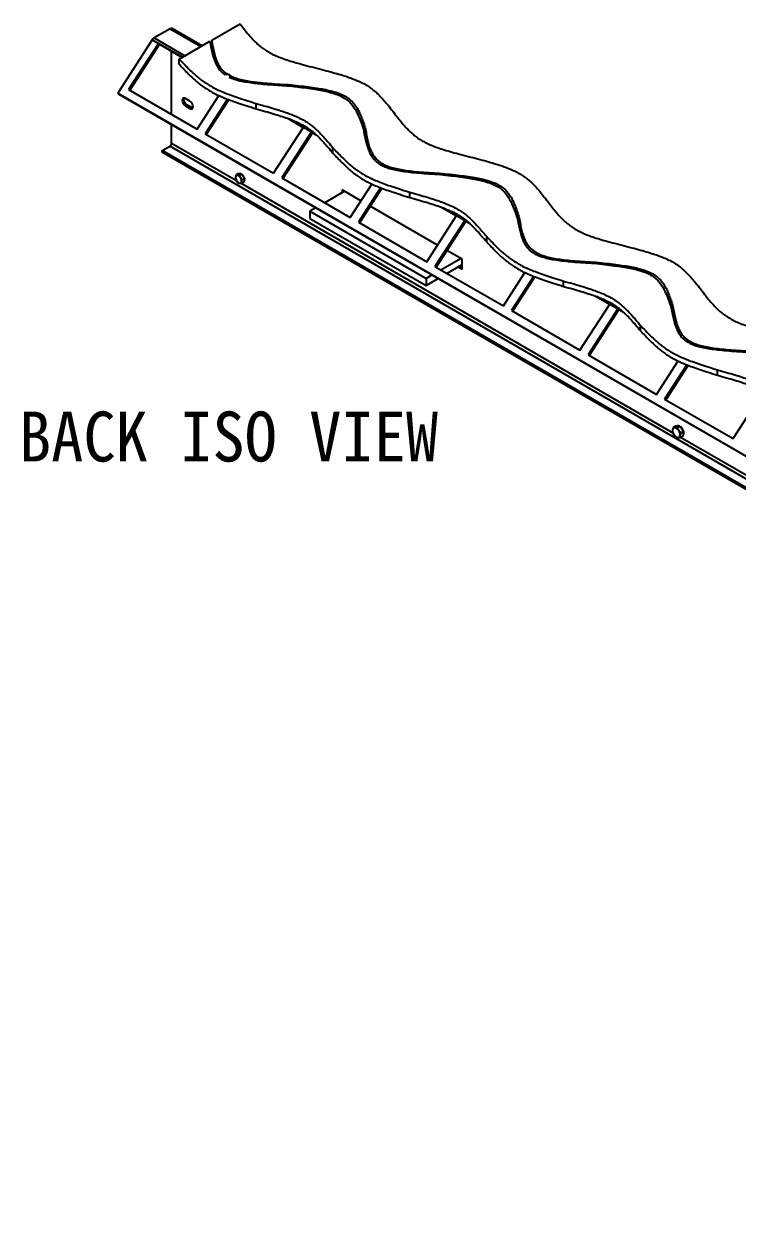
# Model space of a CAD drawing. Header units: millimetres. Extents: x 1364877 to 2662909, y 234189 to 1399913.
# Drawn here: x 1871024 to 1892463, y 285123 to 320943 of the extents above; entities that cross this region are included whole.
import ezdxf

# ---------------------------------------------------------------- set-up
doc = ezdxf.new("R2010")
doc.units = ezdxf.units.MM
doc.header["$LTSCALE"] = 5
doc.header["$MEASUREMENT"] = 0
doc.layers.add('A-CONC-LIN2', color=7, linetype='CONTINUOUS', lineweight=25)
doc.layers.add('A-XXXX-TXT2', color=3, linetype='CONTINUOUS', lineweight=25)
doc.styles.add('돋움', font='')
doc.styles.get('돋움').set_extended_font_data('DotumChe')

msp = doc.modelspace()

# ---------------------------------------------------------------- linework, layer by layer
at = {"layer": 'A-CONC-LIN2'}
for p, q in [((1875417, 320794.4), (1874942.3, 320520.4)), ((1875417, 320794.4), (1876341.3, 320260.8)), ((1876379.6, 320282.9), (1875482.4, 320800.9)), ((1876669.5, 320450.3), (1877523.7, 320943.4)), ((1874882.9, 320461.1), (1873846.5, 318858.7)), ((1875067.7, 320354.4), (1874173, 318970.9)), ((1875097.4, 320330.6), (1874205.8, 318952)), ((1874882.9, 320461.1), (1875067.7, 320354.4)), ((1874942.3, 320520.4), (1875866.6, 319986.8)), ((1875785.5, 319940), (1875067.7, 320354.4)), ((1875097.4, 320330.6), (1875067.7, 320354.4)), ((1875097.4, 320330.6), (1875779.8, 319936.7)), ((1875691.7, 319885.8), (1876616, 320419.4)), ((1876669.5, 320290.2), (1876669.5, 320450.3)), ((1875463.2, 318226.1), (1875463.2, 320119.5)), ((1875691.7, 319725.7), (1875691.7, 319885.8)), ((1876703.7, 320095.8), (1876679.8, 320109.7)), ((1876691.6, 320058.6), (1876713.6, 320045.9)), ((1877222.4, 319331), (1877222.4, 319378.9)), ((1873846.5, 318858.7), (1929212.6, 286896.5)), ((1873876.3, 318835), (1873846.5, 318858.7)), ((1873876.3, 318835), (1929242.3, 286872.8)), ((1874173, 318970.9), (1876229.6, 317783.7)), ((1878980.3, 319079.6), (1878980.3, 319116.3)), ((1876017.8, 318619.7), (1875879.2, 318699.8)), ((1875925.4, 318507.6), (1875879.2, 318481)), ((1875879.2, 318481), (1876017.8, 318400.9)), ((1876064, 318427.6), (1875925.4, 318507.6)), ((1876229.6, 317783.7), (1876880.7, 318790.5)), ((1877146.3, 318681), (1876474.5, 317642.3)), ((1877182.4, 318667.2), (1876507.4, 317623.3)), ((1878002.4, 318391.7), (1878002.4, 318551.8)), ((1876064, 318427.6), (1876017.8, 318400.9)), ((1878964.3, 318098.4), (1879422.7, 317833.7)), ((1879425.8, 317838.5), (1878998.8, 318085)), ((1875463.2, 317352.2), (1875463.2, 317918.8)), ((1878531.1, 316455), (1879425.8, 317838.5)), ((1879425.8, 317838.5), (1879670.8, 317697.1)), ((1881291.1, 317622.3), (1881291.1, 317782.4)), ((1876474.5, 317642.3), (1878531.1, 316455)), ((1879670.8, 317697.1), (1878776.1, 316313.6)), ((1879700.5, 317673.4), (1878808.9, 316294.7)), ((1879784.5, 317631.5), (1879670.8, 317697.1)), ((1879700.5, 317673.4), (1879670.8, 317697.1)), ((1879700.5, 317673.4), (1879805.5, 317612.7)), ((1881292, 317616.3), (1881259.9, 317634.8)), ((1881325.2, 317427.9), (1881301.1, 317441.8)), ((1881312.8, 317390.8), (1881335.2, 317377.9)), ((1875185.9, 317138.7), (1875417, 317272.1)), ((1930552, 285176.6), (1875185.9, 317138.7)), ((1875185.9, 317085.4), (1875185.9, 317138.7)), ((1930552, 285123.2), (1875185.9, 317085.4)), ((1875417, 317272.1), (1930783.1, 285310)), ((1877418.8, 316223.2), (1875463.2, 317352.2)), ((1880313.2, 317057.8), (1880313.2, 317217.9)), ((1877384.4, 316294.2), (1877416.9, 316226.2)), ((1877472.9, 316444.9), (1877403.1, 316404.7)), ((1877503.5, 316388.6), (1877445.1, 316391.9)), ((1877472.9, 316444.9), (1877523.1, 316436.9)), ((1877573.3, 316428.9), (1877503.5, 316388.6)), ((1877523.1, 316436.9), (1877573.3, 316428.9)), ((1877585.1, 316262), (1877536.1, 316320.6)), ((1877573.3, 316428.9), (1877614.1, 316365.6)), ((1877654.9, 316302.3), (1877585.1, 316262)), ((1877614.1, 316365.6), (1877654.9, 316302.3)), ((1877654.9, 316302.3), (1877645.5, 316247.1)), ((1878776.1, 316313.6), (1880832.7, 315126.4)), ((1883601.8, 316411.4), (1883601.8, 316448.4)), ((1877465.9, 316167.7), (1877507.9, 316154.8)), ((1890540.7, 308648.1), (1877540.8, 316152.8)), ((1877636.1, 316191.8), (1877566.3, 316151.6)), ((1877645.5, 316247.1), (1877636.1, 316191.8)), ((1881156.2, 315626.7), (1880593.1, 315951.8)), ((1880593.1, 315951.8), (1880593.1, 315871.7)), ((1880832.7, 315126.4), (1881482.9, 316131.9)), ((1881747.5, 316020.8), (1881077.6, 314985)), ((1881783.6, 316007), (1881110.4, 314966.1)), ((1880662.5, 315911.7), (1880067.4, 315568.2)), ((1880639.4, 315925.1), (1880639.4, 315898.4)), ((1882624, 315723.8), (1882624, 315883.9)), ((1879801.2, 315414.5), (1879622.6, 315311.4)), ((1879622.6, 315311.4), (1879622.6, 315098)), ((1879622.6, 315311.4), (1883111.9, 313297.1)), ((1883457.7, 314298.1), (1881434, 315466.4)), ((1883585.8, 315430.4), (1884025.8, 315176.4)), ((1884028.9, 315181.2), (1883620.3, 315417.1)), ((1879622.6, 315098), (1883111.9, 313083.7)), ((1881077.6, 314985), (1883134.2, 313797.8)), ((1883134.2, 313797.8), (1884028.9, 315181.2)), ((1884273.8, 315039.8), (1883379.1, 313656.4)), ((1884303.5, 315016.1), (1883411.9, 313637.4)), ((1884028.9, 315181.2), (1884273.8, 315039.8)), ((1884406, 314963.5), (1884273.8, 315039.8)), ((1884303.5, 315016.1), (1884273.8, 315039.8)), ((1884303.5, 315016.1), (1884427.1, 314944.8)), ((1885913.6, 314948.3), (1885881.5, 314966.9)), ((1885912.6, 314954.3), (1885912.6, 315114.4)), ((1884934.8, 314389.8), (1884934.8, 314549.9)), ((1885946.8, 314759.9), (1885922.7, 314773.8)), ((1885934.4, 314722.9), (1885956.7, 314710)), ((1883556.6, 313553.9), (1884151.7, 313897.4)), ((1884197.9, 313870.8), (1883735.5, 314137.7)), ((1884197.9, 313577.2), (1884197.9, 313870.8)), ((1883379.1, 313656.4), (1885435.7, 312469.1)), ((1883741.5, 313447.2), (1884197.9, 313710.6)), ((1884082.4, 313643.9), (1884197.9, 313577.2)), ((1884197.9, 313630.6), (1884128.6, 313670.6)), ((1884197.9, 313657.3), (1884151.7, 313684)), ((1884197.9, 313664.2), (1884158.7, 313688)), ((1885435.7, 312469.1), (1886085.1, 313473.2)), ((1888223.4, 313743.4), (1888223.4, 313780.4)), ((1883111.9, 313297.1), (1883290.5, 313400.2)), ((1883111.9, 313297.1), (1883111.9, 313083.7)), ((1883111.9, 313083.7), (1883475.4, 313293.5)), ((1886348.6, 313360.6), (1885680.7, 312327.7)), ((1886384.8, 313346.8), (1885713.5, 312308.8)), ((1887245.5, 313055.8), (1887245.5, 313215.9)), ((1888207.3, 312762.5), (1888628.9, 312519.1)), ((1888632, 312523.9), (1888241.9, 312749.1)), ((1887737.2, 311140.5), (1888632, 312523.9)), ((1888876.9, 312382.5), (1887982.2, 310999.1)), ((1888906.6, 312358.8), (1888015, 310980.1)), ((1888632, 312523.9), (1888876.9, 312382.5)), ((1889027.6, 312295.5), (1888876.9, 312382.5)), ((1888906.6, 312358.8), (1888876.9, 312382.5)), ((1888906.6, 312358.8), (1889048.6, 312276.8)), ((1890534.1, 312286.3), (1890534.1, 312446.4)), ((1885680.7, 312327.7), (1887737.2, 311140.5)), ((1890535.1, 312280.4), (1890503, 312298.9)), ((1890568.3, 312092), (1890544.2, 312105.9)), ((1890555.9, 312054.9), (1890578.3, 312042)), ((1889556.3, 311721.8), (1889556.3, 311881.9)), ((1887982.2, 310999.1), (1890038.8, 309811.8)), ((1890038.8, 309811.8), (1890687.3, 310814.6)), ((1890949.8, 310700.4), (1890283.7, 309670.4)), ((1890986, 310686.6), (1890316.5, 309651.5)), ((1891867.1, 310387.9), (1891867.1, 310548)), ((1892340.3, 308483.2), (1893235, 309866.6)), ((1890283.7, 309670.4), (1892340.3, 308483.2)), ((1890623.9, 308872.9), (1890544.7, 308827.2)), ((1890670.1, 308807.1), (1890597.1, 308811.1)), ((1890623.9, 308872.9), (1890686.6, 308862.8)), ((1890749.4, 308852.8), (1890670.1, 308807.1)), ((1890686.6, 308862.8), (1890749.4, 308852.8)), ((1890749.4, 308852.8), (1890800.4, 308773.7)), ((1890800.4, 308773.7), (1890851.3, 308694.6)), ((1890521.2, 308689.1), (1890561.8, 308604)), ((1890623.2, 308530.9), (1890675.6, 308514.9)), ((1890772.1, 308648.9), (1890710.8, 308722)), ((1890827.9, 308556.5), (1890748.6, 308510.8)), ((1903712.1, 301044.4), (1890763.7, 308519.4)), ((1890851.3, 308694.6), (1890772.1, 308648.9)), ((1890839.6, 308625.5), (1890827.9, 308556.5)), ((1890851.3, 308694.6), (1890839.6, 308625.5))]:
    msp.add_line(p, q, dxfattribs=at)
for points in [[(1876674.7, 320127.8), (1876680.4, 320142.3), (1876691.4, 320164.2)], [(1877058.6, 319420.9), (1877090.3, 319432), (1877126.8, 319435.5), (1877163, 319430.9), (1877193.7, 319418.9), (1877214.4, 319401.2), (1877222.4, 319380.3), (1877216.3, 319359.3), (1877197.1, 319341)], [(1875879.2, 318699.8), (1875849.9, 318711.3), (1875823.5, 318711), (1875802.5, 318698.9), (1875789.1, 318676.2), (1875784.4, 318645.1), (1875789.1, 318608.6), (1875802.5, 318570.3), (1875823.5, 318534), (1875849.9, 318503.2), (1875879.2, 318481)], [(1875925.4, 318507.6), (1875896.1, 318529.9), (1875869.7, 318560.7), (1875848.7, 318597), (1875835.3, 318635.2), (1875830.6, 318671.7), (1875835.3, 318702.9), (1875839.4, 318712.6)], [(1876017.8, 318400.9), (1876047.1, 318389.4), (1876073.5, 318389.7), (1876094.5, 318401.8), (1876107.9, 318424.5), (1876112.5, 318455.6), (1876107.9, 318492.1), (1876094.5, 318530.4), (1876073.5, 318566.7), (1876047.1, 318597.5), (1876017.8, 318619.7)], [(1876103.8, 318414.7), (1876093.3, 318416), (1876064, 318427.6)], [(1877657, 316253.7), (1877648.2, 316228.7), (1877640.7, 316219)], [(1890851.2, 308632.2), (1890841.4, 308603.3), (1890833.9, 308592.3)], [(1890850, 308686.5), (1890852.4, 308667.8), (1890851.2, 308632.2)]]:
    msp.add_lwpolyline(points, dxfattribs=at)
for centre, radius, start, end in [((1875455.3, 320741), 65.7, 65.69298, 125.61752), ((1875038.4, 320364.6), 183, 121.67876, 148.18283), ((1875362.9, 317356.8), 100.4, 302.60522, 357.39459), ((1877562.4, 316328.1), 177.7, 174.65996, 215.0169), ((1877436.2, 316341.8), 50.8, 79.97833, 176.78102), ((1877405.3, 316247.4), 149.8, 29.21153, 74.60592), ((1877527.1, 316372.9), 70.9, 52.72767, 109.06644), ((1877390.5, 316218.6), 177.7, 354.66002, 35.0171), ((1877465.5, 316268.3), 192.1, 355.6539, 55.20933), ((1877547.6, 316299.3), 149.8, 209.21164, 254.60581), ((1877516.7, 316204.9), 50.8, 259.97881, 356.77999), ((1890586, 308748.6), 63.5, 79.97935, 176.77926), ((1890547.4, 308630.6), 187.3, 29.21176, 74.60589), ((1890687.6, 308780.2), 89.7, 56.13902, 105.65585), ((1890590.5, 308636.1), 264.5, 14.40208, 50.62976), ((1890743.8, 308731.5), 222.1, 174.66059, 215.01679), ((1890725.3, 308695.4), 187.3, 209.21187, 254.60578), ((1890686.6, 308577.4), 63.5, 259.97935, 356.77926), ((1890528.9, 308594.5), 222.1, 354.66058, 35.0168)]:
    msp.add_arc(centre, radius, start, end, dxfattribs=at)
for points, knots in [([(1877523.7, 320943.4), (1877565.8, 320888.1), (1877645.5, 320783.4), (1877764.6, 320635.7), (1877878.4, 320504.7), (1877990.6, 320388.4), (1878104.6, 320285.1), (1878223.9, 320192.8), (1878351.8, 320109.8), (1878494, 320032.9), (1878654.6, 319960.6), (1878837.8, 319891.1), (1879044.8, 319823.2), (1879279.5, 319754.6), (1879545.5, 319682.9), (1879734.6, 319634.9), (1879834.6, 319609.5)], [0, 0, 0, 0, 0.0922744, 0.1748337, 0.2490316, 0.3162863, 0.378109, 0.4361238, 0.4920663, 0.5477476, 0.6077832, 0.6715548, 0.7409588, 0.8177531, 0.9035799, 1, 1, 1, 1]), ([(1876616, 320419.4), (1876628.6, 320351.4), (1876652.3, 320223.2), (1876693.4, 320042.4), (1876739.5, 319883.4), (1876794.3, 319742.6), (1876862.6, 319619.1), (1876946, 319510.4), (1877022.1, 319449.9), (1877058.6, 319420.9)], [0, 0, 0, 0, 0.1965949, 0.3708179, 0.5246102, 0.660152, 0.7853889, 0.8971211, 1, 1, 1, 1]), ([(1876669.5, 320450.3), (1876680.4, 320385.1), (1876701.1, 320261.7), (1876738.6, 320086.9), (1876781.8, 319932), (1876833.5, 319795.6), (1876895.8, 319676.7), (1876971.2, 319573.7), (1877062.1, 319485.3), (1877171.4, 319409.7), (1877302.2, 319345.5), (1877456.7, 319291.9), (1877637, 319247.6), (1877844.2, 319211.3), (1878080.9, 319181.3), (1878349.6, 319156.3), (1878652.9, 319134.6), (1878867.1, 319122.7), (1878980.3, 319116.3)], [0, 0, 0, 0, 0.0892752, 0.1690018, 0.23996, 0.3030312, 0.3592583, 0.4090589, 0.4549958, 0.4988716, 0.5426942, 0.5894435, 0.6401605, 0.6964492, 0.7596016, 0.8306694, 0.9105404, 1, 1, 1, 1]), ([(1876669.5, 320290.2), (1876680.5, 320225), (1876701.4, 320101.6), (1876736.1, 319934), (1876766.6, 319832.2), (1876779.8, 319788.1)], [0, 0, 0, 0, 0.3881345, 0.7347557, 1, 1, 1, 1]), ([(1875691.7, 319885.8), (1875740.4, 319834.3), (1875832.7, 319736.6), (1875968.6, 319598.5), (1876096.4, 319475.4), (1876219.6, 319365.5), (1876341.5, 319266.8), (1876465.6, 319177.5), (1876595.3, 319095.7), (1876736.1, 319018.3), (1876892.1, 318943.6), (1877067.5, 318869.7), (1877263.5, 318795.5), (1877484, 318718.6), (1877732.8, 318636.8), (1877909.2, 318581.2), (1878002.4, 318551.8)], [0, 0, 0, 0, 0.0911781, 0.1729925, 0.2468336, 0.3141311, 0.3763702, 0.4351019, 0.49194, 0.54854, 0.6093891, 0.6736714, 0.7431864, 0.8196539, 0.9047246, 1, 1, 1, 1]), ([(1875691.7, 319725.7), (1875740.4, 319674.2), (1875832.7, 319576.5), (1875968.6, 319438.4), (1876096.4, 319315.3), (1876219.6, 319205.4), (1876341.5, 319106.7), (1876465.6, 319017.4), (1876595.3, 318935.6), (1876736.1, 318858.2), (1876892.1, 318783.5), (1877067.5, 318709.6), (1877263.5, 318635.4), (1877484, 318558.5), (1877732.8, 318476.7), (1877909.2, 318421.1), (1878002.4, 318391.7)], [0, 0, 0, 0, 0.0911781, 0.1729925, 0.2468336, 0.3141311, 0.3763702, 0.4351019, 0.49194, 0.54854, 0.6093891, 0.6736714, 0.7431864, 0.8196539, 0.9047246, 1, 1, 1, 1]), ([(1879834.6, 319609.5), (1879929.9, 319585), (1880110.5, 319538.5), (1880365.3, 319469.1), (1880591.4, 319402.8), (1880792, 319337.6), (1880970.4, 319271.5), (1881129.9, 319202.5), (1881273.6, 319128.6), (1881406.9, 319046.5), (1881532.4, 318954), (1881653.3, 318848.6), (1881771.7, 318729.5), (1881891.6, 318594.7), (1882017.1, 318441.8), (1882101.1, 318333.1), (1882145.6, 318275.7)], [0, 0, 0, 0, 0.0921973, 0.1747047, 0.2488789, 0.3161389, 0.3779945, 0.4360641, 0.4920742, 0.5478244, 0.6079203, 0.6717283, 0.741138, 0.8179043, 0.9036704, 1, 1, 1, 1]), ([(1877197.1, 319341), (1877244.9, 319320.8), (1877344.3, 319278.9), (1877521.7, 319232.2), (1877725.8, 319193), (1877941.8, 319163.6), (1878166.7, 319140), (1878398.3, 319120.4), (1878654.1, 319102.2), (1878833.1, 319091.2), (1878926.7, 319085.4)], [0, 0, 0, 0, 0.0980573, 0.2039704, 0.3218445, 0.4549735, 0.5720278, 0.7012385, 0.843591, 1, 1, 1, 1]), ([(1878926.7, 319085.4), (1879031.6, 319074.4), (1879230.4, 319053.4), (1879512, 319019.4), (1879762.4, 318984), (1879984.1, 318945.5), (1880196.9, 318898.8), (1880399.1, 318839.2), (1880585.7, 318759.3), (1880727.2, 318670), (1880834.9, 318575), (1880920, 318475.8), (1880994.6, 318362.9), (1881061.4, 318234.7), (1881123, 318089.9), (1881182, 317927.1), (1881218.3, 317812.1), (1881237.5, 317751.5)], [0, 0, 0, 0, 0.0872815, 0.1655367, 0.2356086, 0.298426, 0.3550501, 0.4219171, 0.4836964, 0.5443554, 0.5926227, 0.6443608, 0.7010535, 0.7639569, 0.8341398, 0.9125379, 1, 1, 1, 1]), ([(1878980.3, 319116.3), (1879085.5, 319105.5), (1879285.1, 319085), (1879567.7, 319051.6), (1879819, 319016.7), (1880041.4, 318978.7), (1880254.8, 318932.3), (1880457.4, 318873), (1880644.4, 318793.2), (1880785.8, 318703.8), (1880893.3, 318608.6), (1880978, 318509.3), (1881052, 318396), (1881118.1, 318267.4), (1881178.7, 318122.1), (1881236.7, 317958.6), (1881272.3, 317843.2), (1881291.1, 317782.4)], [0, 0, 0, 0, 0.0873791, 0.1657061, 0.2358211, 0.2986507, 0.3552553, 0.4220527, 0.4837271, 0.5442728, 0.5924672, 0.644156, 0.7008289, 0.7637442, 0.8339701, 0.9124401, 1, 1, 1, 1]), ([(1878002.4, 318551.8), (1878095.7, 318526.1), (1878272.4, 318477.3), (1878522, 318404.8), (1878743.7, 318336), (1878940.8, 318268.8), (1879116.7, 318201.2), (1879274.6, 318131.3), (1879417.6, 318057.1), (1879551.1, 317975.3), (1879677.9, 317883.6), (1879801.2, 317779.6), (1879923.1, 317662.5), (1880047.4, 317530.2), (1880178.4, 317380.5), (1880266.6, 317274.1), (1880313.2, 317217.9)], [0, 0, 0, 0, 0.0918279, 0.1740835, 0.2481356, 0.3154076, 0.3774008, 0.4357095, 0.4920193, 0.5480774, 0.6084462, 0.6724258, 0.7418738, 0.8185327, 0.904049, 1, 1, 1, 1]), ([(1878002.4, 318391.7), (1878095.7, 318366), (1878272.4, 318317.1), (1878522, 318244.7), (1878743.7, 318175.9), (1878940.8, 318108.7), (1879116.7, 318041.1), (1879274.6, 317971.2), (1879417.6, 317897), (1879551.1, 317815.2), (1879677.9, 317723.5), (1879801.2, 317619.5), (1879923.1, 317502.4), (1880047.4, 317370.1), (1880178.4, 317220.4), (1880266.6, 317114), (1880313.2, 317057.8)], [0, 0, 0, 0, 0.0918279, 0.1740835, 0.2481356, 0.3154076, 0.3774008, 0.4357095, 0.4920193, 0.5480774, 0.6084462, 0.6724258, 0.7418738, 0.8185327, 0.904049, 1, 1, 1, 1]), ([(1881104.2, 318130.3), (1881107.4, 318124.2), (1881135.6, 318070.6), (1881177.7, 317961.8), (1881237, 317798.6), (1881272.4, 317683.1), (1881291.1, 317622.3)], [0, 0, 0, 0, 0.0367738, 0.323088, 0.6430141, 1, 1, 1, 1]), ([(1882145.6, 318275.7), (1882187.6, 318220.4), (1882267.3, 318115.6), (1882386.3, 317967.8), (1882500.1, 317836.8), (1882612.2, 317720.5), (1882726.2, 317617.2), (1882845.4, 317524.9), (1882973.4, 317441.8), (1883115.6, 317365), (1883276.2, 317292.7), (1883459.4, 317223.2), (1883666.5, 317155.4), (1883901.2, 317086.8), (1884167.3, 317015.1), (1884356.5, 316967.2), (1884456.6, 316941.8)], [0, 0, 0, 0, 0.0922793, 0.1748421, 0.2490413, 0.316295, 0.3781152, 0.4361259, 0.4920632, 0.5477393, 0.6077707, 0.6715398, 0.7409438, 0.8177405, 0.9035725, 1, 1, 1, 1]), ([(1881237.5, 317751.5), (1881249.7, 317685.6), (1881272.7, 317561.1), (1881312.3, 317385), (1881356.5, 317229.6), (1881408, 317093.2), (1881469.4, 316974.8), (1881543.2, 316872.7), (1881632.1, 316785.2), (1881739.5, 316710.8), (1881868.3, 316647.8), (1882021, 316595.3), (1882199.8, 316551.9), (1882406.1, 316516.2), (1882642.7, 316486.3), (1882912.4, 316460.8), (1883217.8, 316437.8), (1883433.9, 316424.5), (1883548.3, 316417.5)], [0, 0, 0, 0, 0.0903775, 0.1707966, 0.2420873, 0.3051746, 0.3611433, 0.4104658, 0.455756, 0.4988913, 0.5419709, 0.5880548, 0.6382795, 0.6943068, 0.7574732, 0.8288723, 0.909436, 1, 1, 1, 1]), ([(1881291.1, 317782.4), (1881302, 317717.2), (1881322.7, 317593.7), (1881360.2, 317419), (1881403.4, 317264.1), (1881455, 317127.6), (1881517.3, 317008.7), (1881592.8, 316905.8), (1881683.6, 316817.3), (1881792.9, 316741.7), (1881923.8, 316677.5), (1882078.3, 316623.9), (1882258.5, 316579.6), (1882465.8, 316543.3), (1882702.5, 316513.4), (1882971.2, 316488.4), (1883274.4, 316466.7), (1883488.7, 316454.7), (1883601.8, 316448.4)], [0, 0, 0, 0, 0.0892752, 0.1690019, 0.2399601, 0.303031, 0.3592582, 0.409059, 0.4549958, 0.4988715, 0.5426941, 0.5894433, 0.6401605, 0.6964493, 0.7596016, 0.8306694, 0.9105404, 1, 1, 1, 1]), ([(1881291.1, 317622.3), (1881302.1, 317557.1), (1881322.9, 317433.7), (1881358.1, 317264.2), (1881389.2, 317160.6), (1881403, 317114.6)], [0, 0, 0, 0, 0.3838978, 0.7267357, 1, 1, 1, 1]), ([(1880313.2, 317217.9), (1880361.9, 317166.4), (1880454.3, 317068.6), (1880590.2, 316930.5), (1880717.9, 316807.4), (1880841.1, 316697.5), (1880963, 316598.8), (1881087.1, 316509.5), (1881216.8, 316427.8), (1881357.6, 316350.4), (1881513.7, 316275.7), (1881689, 316201.8), (1881885, 316127.5), (1882105.6, 316050.7), (1882354.3, 315968.9), (1882530.8, 315913.3), (1882624, 315883.9)], [0, 0, 0, 0, 0.091178, 0.1729926, 0.2468337, 0.3141309, 0.3763702, 0.435102, 0.49194, 0.5485399, 0.6093891, 0.6736712, 0.7431864, 0.8196537, 0.9047246, 1, 1, 1, 1]), ([(1880313.2, 317057.8), (1880361.9, 317006.3), (1880454.3, 316908.5), (1880590.2, 316770.4), (1880717.9, 316647.3), (1880841.1, 316537.4), (1880963, 316438.7), (1881087.1, 316349.4), (1881216.8, 316267.7), (1881357.6, 316190.3), (1881513.7, 316115.6), (1881689, 316041.7), (1881885, 315967.4), (1882105.6, 315890.6), (1882354.3, 315808.8), (1882530.8, 315753.1), (1882624, 315723.8)], [0, 0, 0, 0, 0.091178, 0.1729926, 0.2468337, 0.3141309, 0.3763702, 0.435102, 0.49194, 0.5485399, 0.6093891, 0.6736712, 0.7431864, 0.8196537, 0.9047246, 1, 1, 1, 1]), ([(1884456.6, 316941.8), (1884551.8, 316917.2), (1884732.3, 316870.7), (1884987.1, 316801.2), (1885213, 316734.9), (1885413.6, 316669.7), (1885592, 316603.6), (1885751.5, 316534.5), (1885895.2, 316460.6), (1886028.4, 316378.6), (1886154, 316286.1), (1886274.9, 316180.7), (1886393.4, 316061.7), (1886513.4, 315926.8), (1886639, 315774), (1886723.1, 315665.4), (1886767.6, 315608)], [0, 0, 0, 0, 0.0921911, 0.1746947, 0.2488672, 0.3161282, 0.3779866, 0.4360613, 0.4920774, 0.5478335, 0.6079344, 0.6717457, 0.7411553, 0.8179187, 0.903679, 1, 1, 1, 1]), ([(1877385.5, 316344.7), (1877384.9, 316340.6), (1877382.1, 316322.1), (1877383.4, 316306.4), (1877384.4, 316294.2)], [0, 0, 0, 0, 0.2210487, 1, 1, 1, 1]), ([(1877403.1, 316404.7), (1877401.6, 316400.6), (1877393.6, 316379.8), (1877389.1, 316360.3), (1877385.5, 316344.7)], [0, 0, 0, 0, 0.1972226, 1, 1, 1, 1]), ([(1877445.1, 316391.9), (1877443.9, 316392.1), (1877427.1, 316394.9), (1877414.7, 316399.9), (1877403.1, 316404.7)], [0, 0, 0, 0, 0.0701842, 1, 1, 1, 1]), ([(1877536.1, 316320.6), (1877535.1, 316322.1), (1877521.5, 316343.5), (1877512.2, 316366.9), (1877503.5, 316388.6)], [0, 0, 0, 0, 0.0701867, 1, 1, 1, 1]), ([(1883548.3, 316417.5), (1883654.3, 316405.7), (1883854.9, 316383.4), (1884138.7, 316348.2), (1884390.1, 316312.2), (1884611.8, 316273.8), (1884823.5, 316227.7), (1885023.7, 316169.4), (1885207.9, 316090.9), (1885346.9, 316003), (1885452.5, 315909.2), (1885536, 315810.9), (1885609.7, 315698.5), (1885676.4, 315570.3), (1885738.8, 315425), (1885800, 315260.9), (1885838.6, 315144.8), (1885859.1, 315083.5)], [0, 0, 0, 0, 0.08847982, 0.16747958, 0.23789912, 0.30072034, 0.35705455, 0.42319043, 0.48398182, 0.54359465, 0.59115563, 0.64236097, 0.69876082, 0.76166518, 0.83219462, 0.91133749, 1, 1, 1, 1]), ([(1883601.8, 316448.4), (1883707.1, 316437.6), (1883906.6, 316417.1), (1884189.2, 316383.7), (1884440.5, 316348.8), (1884663, 316310.7), (1884876.3, 316264.3), (1885079, 316205), (1885265.9, 316125.2), (1885407.3, 316035.8), (1885514.8, 315940.7), (1885599.5, 315841.3), (1885673.6, 315728), (1885739.6, 315599.4), (1885800.3, 315454.1), (1885858.2, 315290.7), (1885893.8, 315175.3), (1885912.6, 315114.4)], [0, 0, 0, 0, 0.08737914, 0.16570617, 0.23582116, 0.29865085, 0.35525544, 0.42205278, 0.48372716, 0.54427275, 0.59246717, 0.64415594, 0.70082908, 0.7637442, 0.83397007, 0.9124401, 1, 1, 1, 1]), ([(1877416.9, 316226.2), (1877417.9, 316224.7), (1877431.8, 316203.4), (1877449.5, 316184.9), (1877465.9, 316167.7)], [0, 0, 0, 0, 0.0701864, 1, 1, 1, 1]), ([(1877507.9, 316154.8), (1877509.1, 316154.7), (1877526.1, 316152), (1877547, 316151.8), (1877566.3, 316151.6)], [0, 0, 0, 0, 0.0701898, 1, 1, 1, 1]), ([(1877566.3, 316151.6), (1877565.3, 316163.8), (1877564, 316179.5), (1877566.8, 316198), (1877567.5, 316202)], [0, 0, 0, 0, 0.7789527, 1, 1, 1, 1]), ([(1877567.5, 316202), (1877571.1, 316217.7), (1877575.6, 316237.1), (1877583.6, 316257.9), (1877585.1, 316262)], [0, 0, 0, 0, 0.8027713, 1, 1, 1, 1]), ([(1882624, 315883.9), (1882717.2, 315858.1), (1882894, 315809.3), (1883143.5, 315736.8), (1883365.2, 315668), (1883562.3, 315600.8), (1883738.2, 315533.3), (1883896.1, 315463.3), (1884039.1, 315389.1), (1884172.6, 315307.3), (1884299.5, 315215.6), (1884422.8, 315111.6), (1884544.6, 314994.6), (1884669, 314862.2), (1884799.9, 314712.5), (1884888.1, 314606.1), (1884934.8, 314549.9)], [0, 0, 0, 0, 0.0918277, 0.1740835, 0.2481357, 0.3154078, 0.3774007, 0.4357095, 0.4920194, 0.5480774, 0.6084461, 0.6724261, 0.7418738, 0.8185326, 0.904049, 1, 1, 1, 1]), ([(1882624, 315723.8), (1882717.2, 315698), (1882894, 315649.2), (1883143.5, 315576.7), (1883365.2, 315507.9), (1883562.3, 315440.7), (1883738.2, 315373.2), (1883896.1, 315303.2), (1884039.1, 315229), (1884172.6, 315147.2), (1884299.5, 315055.5), (1884422.8, 314951.5), (1884544.6, 314834.5), (1884669, 314702.1), (1884799.9, 314552.4), (1884888.1, 314446), (1884934.8, 314389.8)], [0, 0, 0, 0, 0.0918277, 0.1740835, 0.2481357, 0.3154078, 0.3774007, 0.4357095, 0.4920194, 0.5480774, 0.6084461, 0.6724261, 0.7418738, 0.8185326, 0.904049, 1, 1, 1, 1]), ([(1886767.6, 315608), (1886809.6, 315552.7), (1886889.2, 315447.9), (1887008.1, 315300), (1887121.8, 315168.9), (1887233.9, 315052.6), (1887347.8, 314949.2), (1887467, 314856.9), (1887594.9, 314773.9), (1887737.1, 314697), (1887897.8, 314624.7), (1888081.1, 314555.3), (1888288.2, 314487.5), (1888523.1, 314419), (1888789.3, 314347.4), (1888978.5, 314299.5), (1889078.7, 314274.2)], [0, 0, 0, 0, 0.0922869, 0.1748544, 0.249055, 0.3163081, 0.3781245, 0.4361293, 0.4920598, 0.5477287, 0.6077537, 0.6715195, 0.740923, 0.8177234, 0.9035623, 1, 1, 1, 1]), ([(1885698.8, 315513.8), (1885711.3, 315490.6), (1885749.2, 315420), (1885799.7, 315293.9), (1885858.4, 315130.6), (1885893.9, 315015.2), (1885912.6, 314954.3)], [0, 0, 0, 0, 0.12711271, 0.38657414, 0.67649504, 1, 1, 1, 1]), ([(1885859.1, 315083.5), (1885871.2, 315017.6), (1885894.3, 314893.1), (1885933.9, 314717.1), (1885978, 314561.6), (1886029.6, 314425.2), (1886090.9, 314306.8), (1886164.8, 314204.7), (1886253.7, 314117.3), (1886361, 314042.8), (1886489.8, 313979.8), (1886642.5, 313927.3), (1886821.3, 313884), (1887027.7, 313848.2), (1887264.3, 313818.4), (1887533.9, 313792.8), (1887839.4, 313769.9), (1888055.5, 313756.6), (1888169.8, 313749.5)], [0, 0, 0, 0, 0.0903777, 0.1707966, 0.2420875, 0.3051748, 0.3611435, 0.4104657, 0.4557559, 0.4988914, 0.541971, 0.5880549, 0.6382794, 0.6943069, 0.7574731, 0.8288724, 0.9094358, 1, 1, 1, 1]), ([(1885912.6, 315114.4), (1885923.5, 315049.2), (1885944.2, 314925.8), (1885981.7, 314751), (1886024.9, 314596.1), (1886076.6, 314459.7), (1886138.9, 314340.7), (1886214.3, 314237.8), (1886305.1, 314149.4), (1886414.5, 314073.7), (1886545.3, 314009.6), (1886699.8, 313955.9), (1886880.1, 313911.7), (1887087.3, 313875.3), (1887324, 313845.4), (1887592.7, 313820.4), (1887896, 313798.7), (1888110.2, 313786.7), (1888223.4, 313780.4)], [0, 0, 0, 0, 0.08927515, 0.16900185, 0.23995987, 0.30303121, 0.35925833, 0.40905895, 0.45499574, 0.49887139, 0.54269423, 0.58944346, 0.64016036, 0.69644912, 0.75960145, 0.83066942, 0.91054046, 1, 1, 1, 1]), ([(1885912.6, 314954.3), (1885923.6, 314889.1), (1885944.5, 314765.7), (1885979.6, 314596.2), (1886010.7, 314492.6), (1886024.5, 314446.7)], [0, 0, 0, 0, 0.3838978, 0.7267357, 1, 1, 1, 1]), ([(1884934.8, 314549.9), (1884983.4, 314498.4), (1885075.8, 314400.7), (1885211.7, 314262.6), (1885339.5, 314139.5), (1885462.6, 314029.6), (1885584.6, 313930.9), (1885708.7, 313841.6), (1885838.4, 313759.8), (1885979.2, 313682.4), (1886135.2, 313607.7), (1886310.5, 313533.8), (1886506.6, 313459.6), (1886727.1, 313382.7), (1886975.8, 313300.9), (1887152.3, 313245.3), (1887245.5, 313215.9)], [0, 0, 0, 0, 0.0911783, 0.1729928, 0.2468333, 0.3141308, 0.3763701, 0.4351019, 0.4919402, 0.54854, 0.6093889, 0.6736713, 0.7431861, 0.8196538, 0.9047246, 1, 1, 1, 1]), ([(1884934.8, 314389.8), (1884983.4, 314338.3), (1885075.8, 314240.6), (1885211.7, 314102.5), (1885339.5, 313979.4), (1885462.6, 313869.5), (1885584.6, 313770.8), (1885708.7, 313681.5), (1885838.4, 313599.7), (1885979.2, 313522.3), (1886135.2, 313447.6), (1886310.5, 313373.7), (1886506.6, 313299.5), (1886727.1, 313222.6), (1886975.8, 313140.8), (1887152.3, 313085.2), (1887245.5, 313055.8)], [0, 0, 0, 0, 0.0911783, 0.1729928, 0.2468333, 0.3141308, 0.3763701, 0.4351019, 0.4919402, 0.54854, 0.6093889, 0.6736713, 0.7431861, 0.8196538, 0.9047246, 1, 1, 1, 1]), ([(1889078.7, 314274.2), (1889173.9, 314249.6), (1889354.3, 314203), (1889608.9, 314133.4), (1889834.8, 314067.1), (1890035.2, 314001.8), (1890213.6, 313935.6), (1890373, 313866.6), (1890516.7, 313792.6), (1890650, 313710.6), (1890775.6, 313618.1), (1890896.6, 313512.8), (1891015.2, 313393.8), (1891135.2, 313259.1), (1891261, 313106.4), (1891345.2, 312997.8), (1891389.8, 312940.4)], [0, 0, 0, 0, 0.0921823, 0.1746803, 0.2488505, 0.3161125, 0.3779754, 0.4360568, 0.4920808, 0.5478451, 0.6079534, 0.6717683, 0.7411788, 0.8179381, 0.9036905, 1, 1, 1, 1]), ([(1888169.8, 313749.5), (1888275.8, 313737.7), (1888476.5, 313715.5), (1888760.3, 313680.2), (1889011.7, 313644.3), (1889233.3, 313605.9), (1889445, 313559.8), (1889645.3, 313501.4), (1889829.5, 313423), (1889968.5, 313335), (1890074, 313241.2), (1890157.6, 313142.9), (1890231.2, 313030.5), (1890297.9, 312902.4), (1890360.4, 312757), (1890421.5, 312592.9), (1890460.2, 312476.9), (1890480.6, 312415.5)], [0, 0, 0, 0, 0.0884796, 0.1674794, 0.2378989, 0.3007199, 0.3570542, 0.4231906, 0.483982, 0.5435945, 0.5911555, 0.6423611, 0.6987608, 0.7616654, 0.8321946, 0.9113375, 1, 1, 1, 1]), ([(1888223.4, 313780.4), (1888328.6, 313769.6), (1888528.1, 313749.1), (1888810.8, 313715.7), (1889062.1, 313680.8), (1889284.5, 313642.8), (1889497.9, 313596.4), (1889700.5, 313537.1), (1889887.4, 313457.3), (1890028.9, 313367.9), (1890136.3, 313272.7), (1890221.1, 313173.3), (1890295.1, 313060.1), (1890361.2, 312931.5), (1890421.8, 312786.2), (1890479.8, 312622.7), (1890515.4, 312507.3), (1890534.1, 312446.4)], [0, 0, 0, 0, 0.08737916, 0.1657062, 0.23582098, 0.29865045, 0.35525555, 0.4220529, 0.48372729, 0.54427263, 0.59246706, 0.64415609, 0.70082924, 0.76374438, 0.83397003, 0.91244008, 1, 1, 1, 1]), ([(1887245.5, 313215.9), (1887338.8, 313190.2), (1887515.5, 313141.3), (1887765, 313068.9), (1887986.8, 313000.1), (1888183.9, 312932.9), (1888359.8, 312865.3), (1888517.6, 312795.4), (1888660.7, 312721.1), (1888794.2, 312639.4), (1888921, 312547.7), (1889044.3, 312443.7), (1889166.2, 312326.6), (1889290.5, 312194.3), (1889421.5, 312044.5), (1889509.7, 311938.2), (1889556.3, 311881.9)], [0, 0, 0, 0, 0.0918275, 0.1740833, 0.2481355, 0.3154076, 0.3774009, 0.4357097, 0.4920192, 0.5480772, 0.6084463, 0.6724257, 0.741874, 0.8185326, 0.9040489, 1, 1, 1, 1]), ([(1887245.5, 313055.8), (1887338.8, 313030.1), (1887515.5, 312981.2), (1887765, 312908.8), (1887986.8, 312840), (1888183.9, 312772.8), (1888359.8, 312705.2), (1888517.6, 312635.3), (1888660.7, 312561), (1888794.2, 312479.3), (1888921, 312387.6), (1889044.3, 312283.6), (1889166.2, 312166.5), (1889290.5, 312034.2), (1889421.5, 311884.4), (1889509.7, 311778.1), (1889556.3, 311721.8)], [0, 0, 0, 0, 0.0918275, 0.1740833, 0.2481355, 0.3154076, 0.3774009, 0.4357097, 0.4920192, 0.5480772, 0.6084463, 0.6724257, 0.741874, 0.8185326, 0.9040489, 1, 1, 1, 1]), ([(1890320.4, 312845.8), (1890332.8, 312822.6), (1890370.8, 312752.1), (1890421.3, 312626), (1890479.9, 312462.7), (1890515.4, 312347.2), (1890534.1, 312286.3)], [0, 0, 0, 0, 0.1271128, 0.3865736, 0.6764948, 1, 1, 1, 1]), ([(1891389.8, 312940.4), (1891431.7, 312885.1), (1891511.2, 312780.2), (1891630, 312632.3), (1891743.5, 312501.1), (1891855.5, 312384.7), (1891969.4, 312281.3), (1892088.5, 312189), (1892216.4, 312105.9), (1892358.7, 312029), (1892519.4, 311956.8), (1892702.8, 311887.4), (1892910, 311819.7), (1893145, 311751.3), (1893411.4, 311679.8), (1893600.8, 311632), (1893701, 311606.7)], [0, 0, 0, 0, 0.0922969, 0.174871, 0.249075, 0.3163269, 0.3781378, 0.4361347, 0.4920555, 0.5477148, 0.6077315, 0.6714925, 0.7408956, 0.8177005, 0.9035486, 1, 1, 1, 1]), ([(1890480.6, 312415.5), (1890492.8, 312349.6), (1890515.8, 312225.1), (1890555.4, 312049.1), (1890599.6, 311893.7), (1890651.1, 311757.3), (1890712.5, 311638.8), (1890786.3, 311536.7), (1890875.2, 311449.3), (1890982.5, 311374.8), (1891111.4, 311311.9), (1891264.1, 311259.4), (1891442.9, 311216), (1891649.2, 311180.2), (1891885.8, 311150.4), (1892155.5, 311124.8), (1892460.9, 311101.9), (1892677, 311088.6), (1892791.4, 311081.6)], [0, 0, 0, 0, 0.0903777, 0.170797, 0.2420875, 0.3051747, 0.3611434, 0.4104656, 0.4557559, 0.4988914, 0.541971, 0.5880549, 0.6382798, 0.6943069, 0.7574735, 0.8288724, 0.9094362, 1, 1, 1, 1]), ([(1890534.1, 312446.4), (1890545.1, 312381.2), (1890565.7, 312257.8), (1890603.2, 312083.1), (1890646.4, 311928.2), (1890698.1, 311791.7), (1890760.4, 311672.8), (1890835.8, 311569.8), (1890926.7, 311481.4), (1891036, 311405.8), (1891166.9, 311341.6), (1891321.4, 311288), (1891501.6, 311243.7), (1891708.8, 311207.4), (1891945.5, 311177.5), (1892214.3, 311152.4), (1892517.5, 311130.7), (1892731.7, 311118.8), (1892844.9, 311112.5)], [0, 0, 0, 0, 0.0892751, 0.1690019, 0.2399603, 0.3030312, 0.3592583, 0.4090589, 0.4549957, 0.4988719, 0.5426942, 0.5894435, 0.6401604, 0.6964491, 0.7596014, 0.8306694, 0.9105405, 1, 1, 1, 1]), ([(1890534.1, 312286.3), (1890545.2, 312221.1), (1890566, 312097.7), (1890601.2, 311928.3), (1890632.3, 311824.7), (1890646, 311778.7)], [0, 0, 0, 0, 0.3838978, 0.7267357, 1, 1, 1, 1]), ([(1889556.3, 311881.9), (1889605, 311830.4), (1889697.4, 311732.7), (1889833.3, 311594.6), (1889961, 311471.5), (1890084.2, 311361.6), (1890206.1, 311262.9), (1890330.2, 311173.6), (1890459.9, 311091.8), (1890600.7, 311014.5), (1890756.8, 310939.7), (1890932.1, 310865.9), (1891128.1, 310791.6), (1891348.6, 310714.8), (1891597.4, 310632.9), (1891773.8, 310577.3), (1891867.1, 310548)], [0, 0, 0, 0, 0.09117828, 0.17299284, 0.24683389, 0.31413141, 0.37637008, 0.4351019, 0.49194015, 0.54854003, 0.60938893, 0.67367132, 0.74318614, 0.81965378, 0.90472465, 1, 1, 1, 1]), ([(1889556.3, 311721.8), (1889605, 311670.3), (1889697.4, 311572.6), (1889833.3, 311434.5), (1889961, 311311.4), (1890084.2, 311201.5), (1890206.1, 311102.8), (1890330.2, 311013.5), (1890459.9, 310931.7), (1890600.7, 310854.4), (1890756.8, 310779.6), (1890932.1, 310705.7), (1891128.1, 310631.5), (1891348.6, 310554.6), (1891597.4, 310472.8), (1891773.8, 310417.2), (1891867.1, 310387.9)], [0, 0, 0, 0, 0.09117828, 0.17299284, 0.24683389, 0.31413141, 0.37637008, 0.4351019, 0.49194015, 0.54854003, 0.60938893, 0.67367132, 0.74318614, 0.81965378, 0.90472465, 1, 1, 1, 1]), ([(1891867.1, 310548), (1891960.3, 310522.2), (1892137.1, 310473.4), (1892386.6, 310400.9), (1892608.3, 310332.1), (1892805.4, 310264.9), (1892981.3, 310197.3), (1893139.2, 310127.4), (1893282.2, 310053.2), (1893415.7, 309971.4), (1893542.5, 309879.7), (1893665.8, 309775.7), (1893787.7, 309658.6), (1893912, 309526.3), (1894043, 309376.6), (1894131.2, 309270.2), (1894177.8, 309214)], [0, 0, 0, 0, 0.09182799, 0.17408318, 0.24813532, 0.31540745, 0.37740065, 0.43570943, 0.49201894, 0.54807751, 0.60844598, 0.67242588, 0.74187358, 0.81853269, 0.90404845, 1, 1, 1, 1]), ([(1891867.1, 310387.9), (1891960.3, 310362.1), (1892137.1, 310313.3), (1892386.6, 310240.8), (1892608.3, 310172), (1892805.4, 310104.8), (1892981.3, 310037.2), (1893139.2, 309967.3), (1893282.2, 309893.1), (1893415.7, 309811.3), (1893542.5, 309719.6), (1893665.8, 309615.6), (1893787.7, 309498.5), (1893912, 309366.2), (1894043, 309216.5), (1894131.2, 309110.1), (1894177.8, 309053.9)], [0, 0, 0, 0, 0.09182799, 0.17408318, 0.24813532, 0.31540745, 0.37740065, 0.43570943, 0.49201894, 0.54807751, 0.60844598, 0.67242588, 0.74187358, 0.81853269, 0.90404845, 1, 1, 1, 1]), ([(1890544.7, 308827.2), (1890542.6, 308821.7), (1890532.7, 308795.7), (1890527, 308771.3), (1890522.6, 308752.2)], [0, 0, 0, 0, 0.2110009, 1, 1, 1, 1]), ([(1890597.1, 308811.1), (1890595.6, 308811.4), (1890574.6, 308814.9), (1890559.1, 308821.2), (1890544.7, 308827.2)], [0, 0, 0, 0, 0.0701993, 1, 1, 1, 1]), ([(1890710.8, 308722), (1890709.6, 308723.9), (1890692.5, 308750.7), (1890680.9, 308779.9), (1890670.1, 308807.1)], [0, 0, 0, 0, 0.0701893, 1, 1, 1, 1]), ([(1890522.6, 308752.2), (1890521.8, 308746.8), (1890518.3, 308723.7), (1890519.9, 308704.1), (1890521.2, 308689.1)], [0, 0, 0, 0, 0.2318489, 1, 1, 1, 1]), ([(1890561.8, 308604), (1890563.1, 308602.1), (1890580.4, 308575.5), (1890602.6, 308552.4), (1890623.2, 308530.9)], [0, 0, 0, 0, 0.0702015, 1, 1, 1, 1]), ([(1890675.6, 308514.9), (1890677.1, 308514.6), (1890698.4, 308511.3), (1890724.4, 308511), (1890748.6, 308510.8)], [0, 0, 0, 0, 0.0702002, 1, 1, 1, 1]), ([(1890748.6, 308510.8), (1890747.4, 308525.8), (1890745.8, 308545.4), (1890749.3, 308568.5), (1890750.1, 308573.9)], [0, 0, 0, 0, 0.7681522, 1, 1, 1, 1]), ([(1890750.1, 308573.9), (1890754.5, 308593), (1890760.1, 308617.4), (1890770, 308643.4), (1890772.1, 308648.9)], [0, 0, 0, 0, 0.7889956, 1, 1, 1, 1])]:
    msp.add_open_spline(points, degree=3, knots=knots, dxfattribs=at)

# ---------------------------------------------------------------- texts
at = {"layer": 'A-XXXX-TXT2', "insert": (1870874.5, 309295.1), "char_height": 1500, "attachment_point": 1, "style": '돋움'}
msp.add_mtext('BACK ISO VIEW', dxfattribs=at)

doc.saveas('drawing.dxf')
